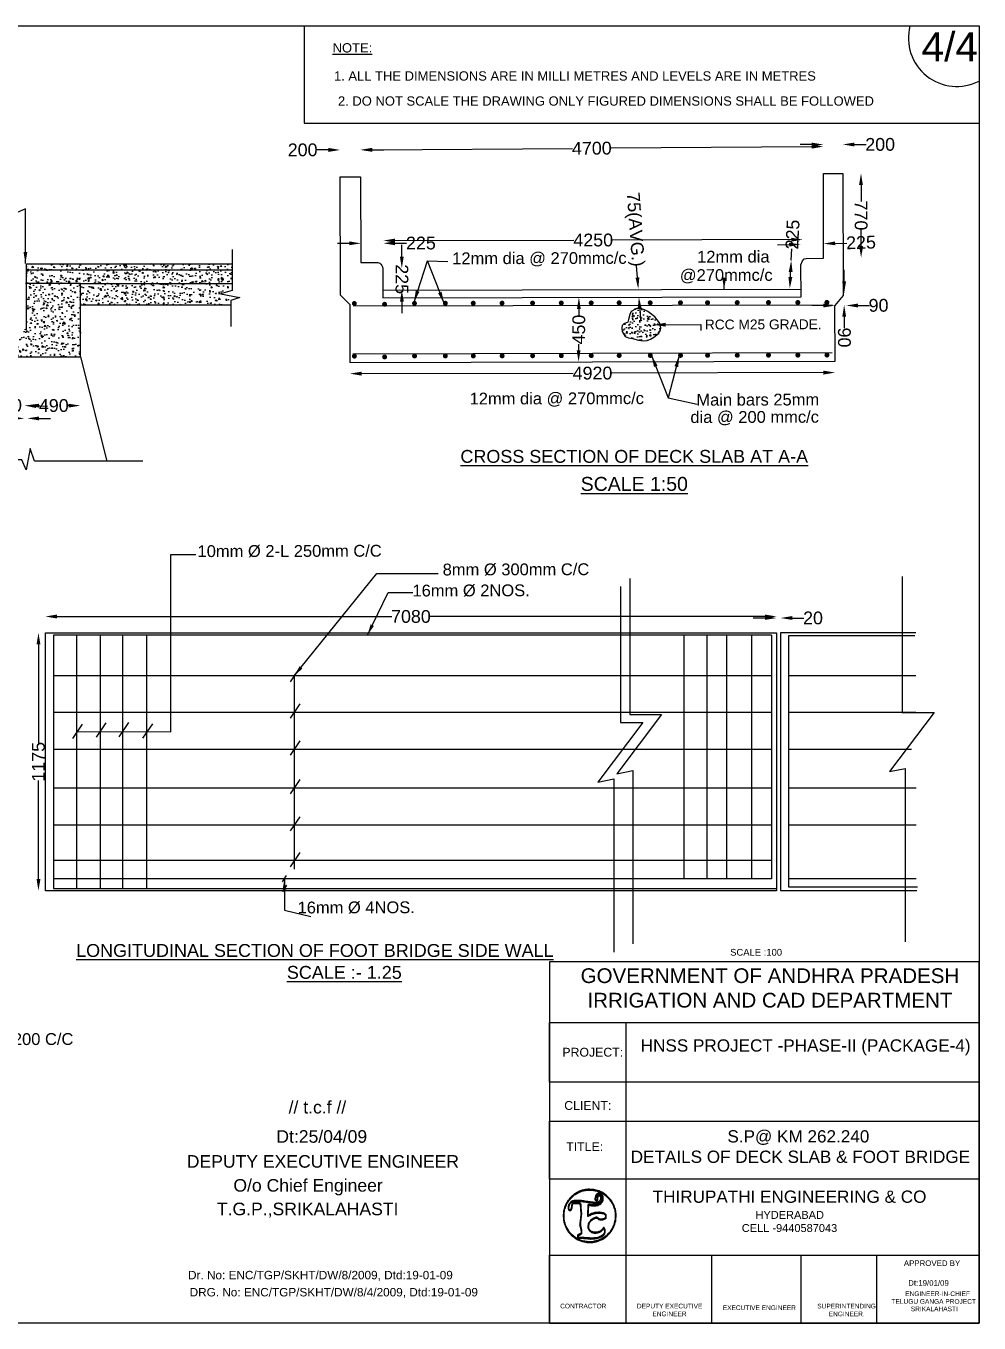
# Model space of a CAD drawing. Header units: millimetres. Extents: x 52616 to 69139, y 1944 to 13106.
# Drawn here: x 60935 to 69139, y 1944 to 13106 of the extents above; entities that cross this region are included whole.
import ezdxf

# ---------------------------------------------------------------- set-up
doc = ezdxf.new("R2010")
doc.units = ezdxf.units.MM
doc.header["$MEASUREMENT"] = 0
for name, color, linetype in [('DIMENSION', 7, 'Continuous'), ('DRAWING', 7, 'Continuous'), ('TEXT', 7, 'Continuous')]:
    doc.layers.add(name, color=color, linetype=linetype)
doc.styles.get("Standard").update_dxf_attribs({"font": 'arial.ttf'})
doc.dimstyles.get("Standard").update_dxf_attribs({"dimtxt": 110, "dimasz": 100, "dimexe": 0.18, "dimexo": 0.0625, "dimgap": 0.09, "dimtad": 0, "dimdec": 0, "dimzin": 0, "dimdsep": 46, "dimtxsty": 'Standard', "dimcen": 0.09, "dimse1": 1, "dimse2": 1, "dimadec": 0, "dimazin": 0, "dimtfac": 1, "dimtdec": 0, "dimtofl": 0, "dimtmove": 0, "dimatfit": 3, "dimfxl": 1, "dimtolj": 1, "dimtzin": 0, "dimarcsym": 0})

# ---------------------------------------------------------------- blocks, each defined once
blk = doc.blocks.new('*D2')
at = {"layer": 'Defpoints', "color": 0}
for p in [(60947, 9839), (60947, 9817), (61403, 9817)]:
    blk.add_point(p, dxfattribs=at)
at = {"layer": 'DIMENSION', "color": 0, "lineweight": -2}
for p, q in [((61047, 9839), (61052, 9839)), ((61303, 9839), (61299, 9839))]:
    blk.add_line(p, q, dxfattribs=at)
at = {"layer": 'DIMENSION', "color": 0}
for points in [[(61047, 9855), (61047, 9822), (60947, 9839)], [(61303, 9855), (61303, 9822), (61403, 9839)]]:
    blk.add_solid(points, dxfattribs=at)
at = {"layer": 'DIMENSION', "color": 0, "insert": (61175, 9839), "char_height": 110, "attachment_point": 5}
blk.add_mtext('\\A1;490', dxfattribs=at)
blk = doc.blocks.new('*D3')
at = {"layer": 'Defpoints', "color": 0}
for p in [(60922, 9839), (60947, 9839), (60922, 9729)]:
    blk.add_point(p, dxfattribs=at)
at = {"layer": 'DIMENSION', "color": 0, "lineweight": -2}
for p, q in [((60822, 9729), (60722, 9729)), ((61047, 9729), (61147, 9729))]:
    blk.add_line(p, q, dxfattribs=at)
at = {"layer": 'DIMENSION', "color": 0}
for points in [[(60822, 9745), (60822, 9712), (60922, 9729)], [(61047, 9745), (61047, 9712), (60947, 9729)]]:
    blk.add_solid(points, dxfattribs=at)
at = {"layer": 'DIMENSION', "color": 0, "insert": (60642, 9729), "char_height": 110, "attachment_point": 5}
blk.add_mtext('\\A1;20', dxfattribs=at)
blk = doc.blocks.new('*D4')
at = {"layer": 'Defpoints', "color": 0}
for p in [(60624, 9848), (60624, 9848), (60922, 9839)]:
    blk.add_point(p, dxfattribs=at)
at = {"layer": 'DIMENSION', "color": 0, "lineweight": -2}
for p, q in [((60524, 9851), (60424, 9854)), ((61022, 9836), (61122, 9833))]:
    blk.add_line(p, q, dxfattribs=at)
at = {"layer": 'DIMENSION', "color": 0}
for points in [[(60525, 9867), (60524, 9834), (60624, 9848)], [(61022, 9852), (61021, 9819), (60922, 9839)]]:
    blk.add_solid(points, dxfattribs=at)
at = {"layer": 'DIMENSION', "color": 0, "insert": (60773, 9843), "char_height": 110, "attachment_point": 5, "rotation": 358.2689}
blk.add_mtext('\\A1;490', dxfattribs=at)
blk = doc.blocks.new('*D13')
at = {"layer": 'Defpoints', "color": 0}
for p in [(63724, 10211), (67900, 10220), (67900, 10123)]:
    blk.add_point(p, dxfattribs=at)
at = {"layer": 'DIMENSION', "color": 0, "lineweight": -2}
for p, q in [((63824, 10114), (65646, 10118)), ((67800, 10123), (65978, 10119))]:
    blk.add_line(p, q, dxfattribs=at)
at = {"layer": 'DIMENSION', "color": 0}
for points in [[(63824, 10131), (63824, 10097), (63724, 10114)], [(67800, 10140), (67800, 10106), (67900, 10123)]]:
    blk.add_solid(points, dxfattribs=at)
at = {"layer": 'DIMENSION', "color": 0, "insert": (65812, 10118), "char_height": 110, "attachment_point": 5, "rotation": 0.1337}
blk.add_mtext('\\A1;4920', dxfattribs=at)
blk = doc.blocks.new('*D14')
at = {"layer": 'Defpoints', "color": 0}
for p in [(65695, 10771), (65717, 10770), (65714, 10215)]:
    blk.add_point(p, dxfattribs=at)
at = {"layer": 'DIMENSION', "color": 0, "lineweight": -2}
for p, q in [((65695, 10671), (65694, 10617)), ((65693, 10315), (65693, 10369))]:
    blk.add_line(p, q, dxfattribs=at)
at = {"layer": 'DIMENSION', "color": 0}
for points in [[(65678, 10671), (65711, 10670), (65695, 10771)], [(65676, 10315), (65709, 10315), (65692, 10215)]]:
    blk.add_solid(points, dxfattribs=at)
at = {"layer": 'DIMENSION', "color": 0, "insert": (65694, 10493), "char_height": 110, "attachment_point": 5, "rotation": 89.6666}
blk.add_mtext('\\A1;450', dxfattribs=at)
blk = doc.blocks.new('*D10')
at = {"layer": 'Defpoints', "color": 0}
for p in [(66161, 10838), (66206, 10841), (66166, 10771)]:
    blk.add_point(p, dxfattribs=at)
at = {"layer": 'DIMENSION', "color": 0, "lineweight": -2}
for p, q in [((66199, 10941), (66191, 11041)), ((66218, 10675), (66225, 10575))]:
    blk.add_line(p, q, dxfattribs=at)
at = {"layer": 'DIMENSION', "color": 0}
for points in [[(66215, 10942), (66182, 10940), (66206, 10841)], [(66235, 10676), (66201, 10674), (66211, 10774)]]:
    blk.add_solid(points, dxfattribs=at)
at = {"layer": 'DIMENSION', "color": 0, "insert": (66169, 11354), "char_height": 110, "attachment_point": 5, "rotation": 274.1572}
blk.add_mtext('\\A1;75(AVG.)', dxfattribs=at)
blk = doc.blocks.new('*D15')
at = {"layer": 'Defpoints', "color": 0}
for p in [(63818, 11164), (64012, 11236), (64013, 11164)]:
    blk.add_point(p, dxfattribs=at)
at = {"layer": 'DIMENSION', "color": 0, "lineweight": -2}
for p, q in [((63718, 11235), (63618, 11235)), ((64112, 11236), (64212, 11236))]:
    blk.add_line(p, q, dxfattribs=at)
at = {"layer": 'DIMENSION', "color": 0}
for points in [[(63718, 11252), (63718, 11219), (63818, 11235)], [(64112, 11253), (64112, 11219), (64012, 11236)]]:
    blk.add_solid(points, dxfattribs=at)
at = {"layer": 'DIMENSION', "color": 0, "insert": (64335, 11237), "char_height": 110, "attachment_point": 5, "rotation": 0.1337}
blk.add_mtext('\\A1;225', dxfattribs=at)
blk = doc.blocks.new('*D11')
at = {"layer": 'Defpoints', "color": 0}
for p in [(64133, 11020), (64171, 11021), (64133, 10833)]:
    blk.add_point(p, dxfattribs=at)
at = {"layer": 'DIMENSION', "color": 0, "lineweight": -2}
for p, q in [((64171, 11121), (64171, 11221)), ((64172, 10733), (64172, 10633))]:
    blk.add_line(p, q, dxfattribs=at)
at = {"layer": 'DIMENSION', "color": 0}
for points in [[(64187, 11121), (64154, 11120), (64171, 11021)], [(64188, 10733), (64155, 10733), (64171, 10833)]]:
    blk.add_solid(points, dxfattribs=at)
at = {"layer": 'DIMENSION', "color": 0, "insert": (64171, 10927), "char_height": 110, "attachment_point": 5, "rotation": 270.1337}
blk.add_mtext('\\A1;225', dxfattribs=at)
blk = doc.blocks.new('*D16')
at = {"layer": 'Defpoints', "color": 0}
for p in [(67899, 10701), (67996, 10701), (67996, 10700)]:
    blk.add_point(p, dxfattribs=at)
at = {"layer": 'DIMENSION', "color": 0, "lineweight": -2}
for p, q in [((67799, 10700), (67699, 10700)), ((68096, 10701), (68196, 10701))]:
    blk.add_line(p, q, dxfattribs=at)
at = {"layer": 'DIMENSION', "color": 0}
for points in [[(67798, 10717), (67799, 10683), (67899, 10700)], [(68096, 10717), (68096, 10684), (67996, 10700)]]:
    blk.add_solid(points, dxfattribs=at)
at = {"layer": 'DIMENSION', "color": 0, "insert": (68274, 10701), "char_height": 110, "attachment_point": 5, "rotation": 0.1337}
blk.add_mtext('\\A1;90', dxfattribs=at)
blk = doc.blocks.new('*D17')
at = {"layer": 'Defpoints', "color": 0}
for p in [(67968, 10808), (67969, 10704), (67978, 10704)]:
    blk.add_point(p, dxfattribs=at)
at = {"layer": 'DIMENSION', "color": 0, "lineweight": -2}
for p, q in [((67978, 10908), (67977, 11008)), ((67978, 10604), (67979, 10504))]:
    blk.add_line(p, q, dxfattribs=at)
at = {"layer": 'DIMENSION', "color": 0}
for points in [[(67994, 10908), (67961, 10908), (67978, 10808)], [(67995, 10604), (67962, 10604), (67978, 10704)]]:
    blk.add_solid(points, dxfattribs=at)
at = {"layer": 'DIMENSION', "color": 0, "insert": (67979, 10425), "char_height": 110, "attachment_point": 5, "rotation": 270.1337}
blk.add_mtext('\\A1;90', dxfattribs=at)
blk = doc.blocks.new('*D18')
at = {"layer": 'Defpoints', "color": 0}
for p in [(67522, 11089), (67619, 11084), (67606, 10841)]:
    blk.add_point(p, dxfattribs=at)
at = {"layer": 'DIMENSION', "color": 0, "lineweight": -2}
for p, q in [((67522, 11089), (67527, 11189)), ((67515, 10946), (67517, 10989))]:
    blk.add_line(p, q, dxfattribs=at)
at = {"layer": 'DIMENSION', "color": 0}
for points in [[(67501, 10990), (67534, 10988), (67522, 11089)], [(67498, 10947), (67532, 10945), (67510, 10846)]]:
    blk.add_solid(points, dxfattribs=at)
at = {"layer": 'DIMENSION', "color": 0, "insert": (67534, 11311), "char_height": 110, "attachment_point": 5, "rotation": 87.1089}
blk.add_mtext('\\A1;225', dxfattribs=at)
blk = doc.blocks.new('*D12')
at = {"layer": 'Defpoints', "color": 0}
for p in [(64013, 11164), (67623, 11267), (67623, 11172)]:
    blk.add_point(p, dxfattribs=at)
at = {"layer": 'DIMENSION', "color": 0, "lineweight": -2}
for p, q in [((64112, 11259), (65651, 11262)), ((67523, 11267), (65984, 11263))]:
    blk.add_line(p, q, dxfattribs=at)
at = {"layer": 'DIMENSION', "color": 0}
for points in [[(64112, 11276), (64112, 11242), (64012, 11259)], [(67523, 11283), (67523, 11250), (67623, 11267)]]:
    blk.add_solid(points, dxfattribs=at)
at = {"layer": 'DIMENSION', "color": 0, "insert": (65818, 11263), "char_height": 110, "attachment_point": 5, "rotation": 0.1337}
blk.add_mtext('\\A1;4250', dxfattribs=at)
blk = doc.blocks.new('*D19')
at = {"layer": 'Defpoints', "color": 0}
for p in [(67605, 11206), (67800, 11232), (67801, 11212)]:
    blk.add_point(p, dxfattribs=at)
at = {"layer": 'DIMENSION', "color": 0, "lineweight": -2}
for p, q in [((67504, 11223), (67405, 11220)), ((67900, 11235), (68000, 11238))]:
    blk.add_line(p, q, dxfattribs=at)
at = {"layer": 'DIMENSION', "color": 0}
for points in [[(67504, 11240), (67505, 11207), (67604, 11226)], [(67900, 11252), (67901, 11219), (67800, 11232)]]:
    blk.add_solid(points, dxfattribs=at)
at = {"layer": 'DIMENSION', "color": 0, "insert": (68123, 11242), "char_height": 110, "attachment_point": 5, "rotation": 1.7355}
blk.add_mtext('\\A1;225', dxfattribs=at)
blk = doc.blocks.new('*D20')
at = {"layer": 'Defpoints', "color": 0}
for p in [(67966, 11837), (67968, 11112), (68124, 11112)]:
    blk.add_point(p, dxfattribs=at)
at = {"layer": 'DIMENSION', "color": 0, "lineweight": -2}
for p, q in [((68123, 11737), (68123, 11596)), ((68124, 11212), (68124, 11354))]:
    blk.add_line(p, q, dxfattribs=at)
at = {"layer": 'DIMENSION', "color": 0}
for points in [[(68139, 11738), (68106, 11737), (68123, 11837)], [(68141, 11212), (68107, 11212), (68124, 11112)]]:
    blk.add_solid(points, dxfattribs=at)
at = {"layer": 'DIMENSION', "color": 0, "insert": (68123, 11475), "char_height": 110, "attachment_point": 5, "rotation": 270.1337}
blk.add_mtext('\\A1;770', dxfattribs=at)
blk = doc.blocks.new('*D21')
at = {"layer": 'Defpoints', "color": 0}
for p in [(63639, 12039), (63640, 11807), (63816, 11808)]:
    blk.add_point(p, dxfattribs=at)
at = {"layer": 'DIMENSION', "color": 0, "lineweight": -2}
for p, q in [((63539, 12039), (63439, 12039)), ((63916, 12040), (64016, 12040))]:
    blk.add_line(p, q, dxfattribs=at)
at = {"layer": 'DIMENSION', "color": 0}
for points in [[(63539, 12056), (63539, 12022), (63639, 12039)], [(63916, 12057), (63916, 12023), (63816, 12040)]]:
    blk.add_solid(points, dxfattribs=at)
at = {"layer": 'DIMENSION', "color": 0, "insert": (63317, 12039), "char_height": 110, "attachment_point": 5, "rotation": 0.1337}
blk.add_mtext('\\A1;200', dxfattribs=at)
blk = doc.blocks.new('*D22')
at = {"layer": 'Defpoints', "color": 0}
for p in [(67798, 12068), (67800, 11837), (63816, 11808)]:
    blk.add_point(p, dxfattribs=at)
at = {"layer": 'DIMENSION', "color": 0, "lineweight": -2}
for p, q in [((67698, 12067), (65973, 12054)), ((63915, 12039), (65640, 12052))]:
    blk.add_line(p, q, dxfattribs=at)
at = {"layer": 'DIMENSION', "color": 0}
for points in [[(63915, 12056), (63915, 12023), (63815, 12039)], [(67698, 12084), (67698, 12050), (67798, 12068)]]:
    blk.add_solid(points, dxfattribs=at)
at = {"layer": 'DIMENSION', "color": 0, "insert": (65806, 12053), "char_height": 110, "attachment_point": 5, "rotation": 0.4183}
blk.add_mtext('\\A1;4700', dxfattribs=at)
blk = doc.blocks.new('*D23')
at = {"layer": 'Defpoints', "color": 0}
for p in [(67966, 12086), (67800, 11837), (67966, 11837)]:
    blk.add_point(p, dxfattribs=at)
at = {"layer": 'DIMENSION', "color": 0, "lineweight": -2}
for p, q in [((67699, 12085), (67599, 12085)), ((68066, 12086), (68166, 12086))]:
    blk.add_line(p, q, dxfattribs=at)
at = {"layer": 'DIMENSION', "color": 0}
for points in [[(67699, 12102), (67699, 12068), (67799, 12085)], [(68065, 12102), (68066, 12069), (67966, 12086)]]:
    blk.add_solid(points, dxfattribs=at)
at = {"layer": 'DIMENSION', "color": 0, "insert": (68288, 12086), "char_height": 110, "attachment_point": 5, "rotation": 0.1337}
blk.add_mtext('\\A1;200', dxfattribs=at)
blk = doc.blocks.new('*D47')
at = {"layer": 'Defpoints', "color": 0}
for p in [(67396, 8024), (61103, 7884), (67396, 7884)]:
    blk.add_point(p, dxfattribs=at)
at = {"layer": 'DRAWING', "color": 0, "lineweight": -2}
for p, q in [((61203, 8024), (64086, 8024)), ((67296, 8024), (64413, 8024))]:
    blk.add_line(p, q, dxfattribs=at)
at = {"layer": 'DRAWING', "color": 0}
for points in [[(61203, 8041), (61203, 8007), (61103, 8024)], [(67296, 8041), (67296, 8007), (67396, 8024)]]:
    blk.add_solid(points, dxfattribs=at)
at = {"layer": 'DRAWING', "color": 0, "insert": (64249, 8024), "char_height": 110, "attachment_point": 5}
blk.add_mtext('\\A1;7080', dxfattribs=at)
blk = doc.blocks.new('*D48')
at = {"layer": 'Defpoints', "color": 0}
for p in [(67431, 8011), (67396, 7884), (67431, 7884)]:
    blk.add_point(p, dxfattribs=at)
at = {"layer": 'DRAWING', "color": 0, "lineweight": -2}
for p, q in [((67296, 8011), (67196, 8011)), ((67531, 8011), (67631, 8011))]:
    blk.add_line(p, q, dxfattribs=at)
at = {"layer": 'DRAWING', "color": 0}
for points in [[(67296, 8028), (67296, 7995), (67396, 8011)], [(67531, 8028), (67531, 7995), (67431, 8011)]]:
    blk.add_solid(points, dxfattribs=at)
at = {"layer": 'DRAWING', "color": 0, "insert": (67710, 8011), "char_height": 110, "attachment_point": 5}
blk.add_mtext('\\A1;20', dxfattribs=at)
blk = doc.blocks.new('*D49')
at = {"layer": 'Defpoints', "color": 0}
for p in [(61103, 7884), (61043, 5664), (61103, 5664)]:
    blk.add_point(p, dxfattribs=at)
at = {"layer": 'DRAWING', "color": 0, "lineweight": -2}
for p, q in [((61043, 7784), (61043, 6933)), ((61043, 5764), (61043, 6614))]:
    blk.add_line(p, q, dxfattribs=at)
at = {"layer": 'DRAWING', "color": 0}
for points in [[(61027, 7784), (61060, 7784), (61043, 7884)], [(61027, 5764), (61060, 5764), (61043, 5664)]]:
    blk.add_solid(points, dxfattribs=at)
at = {"layer": 'DRAWING', "color": 0, "insert": (61043, 6774), "char_height": 110, "attachment_point": 5, "rotation": 90}
blk.add_mtext('\\A1;1175', dxfattribs=at)

msp = doc.modelspace()

# ---------------------------------------------------------------- hatches: boundary and pattern name
at = {"layer": 'DRAWING'}
h = msp.add_hatch(dxfattribs=at)
h.set_pattern_fill('AR-CONC', color=256, scale=15.635814)
h.set_pattern_definition([(130, (64140.63, 1333.8), (-112.1495, -9.8118), [11.7269, -128.9955]), (185, (64140.63, 1333.8), (21.6949, 117.6114), [9.3815, -103.1964]), (79.5486, (64131.28, 1332.98), (-90.4546, 107.7996), [9.9663, -109.6293]), (133.8158, (64140.63, 1365.07), (-166.8719, -25.8803), [17.5903, -193.4932]), (83.3644, (64126.72, 1362.91), (-146.142, 152.3114), [14.9495, -164.444]), (188.8158, (64140.63, 1365.07), (-146.142, 152.3114), [14.0722, -154.7946]), (159, (64124.99, 1357.25), (-93.3313, -62.9527), [11.7269, -128.9955]), (214, (64124.99, 1357.25), (-38.0443, 113.3831), [9.3815, -103.1964]), (108.5486, (64117.21, 1352), (-131.3756, 50.4304), [9.9663, -109.6293]), (142.5, (64140.628, 1333.797), (-1.9013, 52.05066), [0, -101.9455, 0, -104.75995, 0, -103.58727]), (172.5, (64140.63, 1333.797), (-41.13306, 61.66948), [0, -59.7288, 0, -99.60014, 0, -39.48043]), (212.5, (64175.496, 1333.797), (-83.46748, -3.52664), [0, -39.08954, 0, -121.95935, 0, -161.83068]), (222.5, (64191.13, 1333.8), (-91.1859, 15.65223), [0, -50.8164, 0, -80.9935, 0, -114.92323])])
h.paths.add_polyline_path([(61404.3, 10889.7), (61404.3, 10706.9), (62700.4, 10706.9), (62700.4, 10742.4), (62776.3, 10770.1), (62609.8, 10801.5), (62709.7, 10829.3), (62709.7, 10889.7)])
h.paths.add_polyline_path([(62709.7, 10889.7), (62709.7, 11008.4), (60940.1, 11008.4), (60940.1, 10889.7), (61404.3, 10889.7)])
h.paths.add_polyline_path([(62709.7, 11008.4), (62709.7, 11058.1), (60940.1, 11058.1), (60940.1, 11008.4)])
h.paths.add_polyline_path([(61404.3, 10889.7), (60940.1, 10889.7), (60940.1, 10496.8), (60930.8, 10496.8), (60625.6, 10496.8), (60625.6, 10259.6), (61404.3, 10259.6)])
h = msp.add_hatch(dxfattribs=at)
h.set_pattern_fill('AR-CONC', color=256, scale=12.70064, angle=0.13367)
h.set_pattern_definition([(50.1337, (62566.474, 6013.15), (91.115, -7.7574), [9.5255, -104.7803]), (355.1337, (62566.47, 6013.15), (-17.8451, 95.4918), [7.6204, -83.8242]), (100.5851, (62574.07, 6012.5), (73.2698, 87.7345), [8.0954, -89.0495]), (46.3179, (62566.42, 6038.55), (135.5952, -20.7057), [14.2882, -157.1704]), (96.7693, (62577.71, 6036.83), (118.419, 123.996), [12.143, -133.5744]), (351.3178, (62566.42, 6038.55), (118.419, 123.996), [11.4306, -125.7363]), (21.1337, (62579.13, 6032.23), (75.9301, -50.9582), [9.5255, -104.7803]), (326.1337, (62579.13, 6032.23), (30.6877, 92.1705), [7.6204, -83.8242]), (71.5851, (62585.46, 6027.98), (106.6178, 41.2124), [8.0954, -89.0495]), (37.6337, (62566.474, 6013.15), (1.44574, 42.28314), [0, -82.80817, 0, -85.0943, 0, -84.14174]), (7.6337, (62566.474, 6013.15), (33.29456, 50.17062), [0, -48.51644, 0, -80.90307, 0, -32.0691]), (327.6337, (62538.152, 6013.084), (67.80536, -2.70643), [0, -31.7516, 0, -99.065, 0, -131.4516]), (317.6337, (62525.45, 6013.055), (74.0385, 12.88674), [0, -41.2771, 0, -65.7893, 0, -93.3497])])
h.paths.add_polyline_path([(66115.7, 10556.2), (66081, 10542.1), (66068, 10527.9), (66065.8, 10507.3), (66065.9, 10475.9), (66094.2, 10433.6), (66121.4, 10420.7), (66157.3, 10415.3), (66207.3, 10401.3), (66248.5, 10394.9), (66283.3, 10399.3), (66310.4, 10409.2), (66340.8, 10426.6), (66380.9, 10458.1), (66398.2, 10487.5), (66400.3, 10508.1), (66387.2, 10551.5), (66348, 10602.3), (66311, 10631.5), (66287, 10649.9), (66258.8, 10664), (66227.3, 10673.7), (66193.6, 10675.8), (66174.1, 10669.2), (66161.1, 10656.1), (66145.9, 10647.4), (66132.9, 10623.5), (66121, 10580.1)])

# ---------------------------------------------------------------- linework, layer by layer
at = {"color": 7}
for points in [[(65749.5, 3093, 0.011371), (65724.3, 3087, 0.02579), (65705.7, 3081, 0.027062), (65688.4, 3073.3, 0.013799), (65667.5, 3061.9, 0.049276), (65648.6, 3048.3, 0.020623), (65626, 3026.6, 0.020736), (65604.7, 3002.6, 0.039557), (65590.1, 2981.4, 0.070595), (65566.8, 2923.4, 0.067578), (65560, 2860.3, 0.067285), (65570.2, 2797.4, 0.06891), (65596.8, 2740.1, 0.057705), (65628.1, 2701.9, 0.054334), (65667.8, 2671.1, 0.05355), (65713.8, 2649.2, 0.052844), (65763.7, 2637.4, 0.040381), (65791.7, 2636.1, 0.03202), (65821.9, 2639.2, 0.031364), (65852.2, 2646.1, 0.03411), (65880.5, 2656.7, 0.075635), (65937.2, 2693.5, 0.073326), (65981.1, 2745.9, 0.073591), (66007.9, 2808.5, 0.077104), (66014.8, 2875.2, 0.004861), (66013.7, 2893.7, 0.019003), (66012.5, 2905.1, 0.02286), (66010.5, 2915.3, 0.009468), (66006.9, 2928.9, 0.065489), (65985, 2979.9, 0.057691), (65949.8, 3026, 0.058022), (65905.2, 3062.6, 0.068022), (65855.7, 3085.7, 0.035725), (65830.7, 3091.5, 0.021943), (65800.7, 3094.9, 0.021989), (65771.5, 3095.6, 0.048915)], [(65843.7, 3080.8, -0.010053), (65860.1, 3076.1, -0.02116), (65872.5, 3071.7, -0.022523), (65884.1, 3066.4, -0.013074), (65897.4, 3059.1, -0.040153), (65922.4, 3041.7, -0.032263), (65946.3, 3019.4, -0.031944), (65967.4, 2993.9, -0.036921), (65984, 2967.1, -0.012801), (65989.6, 2955.6, -0.018323), (65994, 2945.1, -0.011926), (65997, 2936.3, -0.421559), (65996.1, 2934.6, 0.438354), (65995.9, 2934.3, 0.035377), (65996.3, 2933.5, 0.030088), (65997, 2932.3, 0.016409), (65998, 2931, -0.136522), (66003, 2920, -0.015322), (66006.2, 2892.6, -0.019775), (66007.6, 2863.2, -0.035566), (66006.1, 2839.1, -0.046854), (65996, 2795.4, -0.049001), (65978.1, 2755.2, -0.049074), (65952.7, 2719.2, -0.047266), (65920.5, 2688.4, -0.036649), (65903.1, 2676.6, -0.020541), (65880.5, 2664.8, -0.020402), (65857.7, 2655.1, -0.050634), (65840.2, 2650.5, 0.011096), (65836.9, 2649.9, 0.006376), (65833, 2649.1, 0.006368), (65829.1, 2648.2, 0.010561), (65825.8, 2647.2, -0.075797), (65795.7, 2642.9, -0.036256), (65756.5, 2646.1, -0.035773), (65716.7, 2655.2, -0.053967), (65684, 2669.2, -0.043816), (65647, 2694.5, -0.050353), (65616.9, 2724.8, -0.04992), (65593.2, 2760.8, -0.041857), (65575.5, 2802.9, -0.041799), (65570.3, 2825, -0.022952), (65567.4, 2852.6, -0.022835), (65567.1, 2880.9, -0.036198), (65569.7, 2905, -0.027029), (65574.7, 2926, -0.021589), (65582.3, 2948, -0.021847), (65591.6, 2969, -0.030803), (65601.8, 2986.7, -0.030973), (65614.3, 3003.2, -0.014365), (65632.3, 3023.1, -0.013732), (65650.9, 3041.3, -0.048124), (65664.2, 3051.5, -0.015617), (65674.8, 3057.6, -0.006514), (65689.4, 3065.3, -0.006284), (65703.9, 3072.4, -0.02113), (65713.7, 3076.6, -0.047647), (65742.9, 3084.5, -0.034153), (65776.6, 3087.9, -0.033468), (65811.4, 3086.7, -0.039389)], [(65856.9, 3060.2, 0.079905), (65850.9, 3056.5, 0.042826), (65844.8, 3050.3, 0.042991), (65840, 3043.2, 0.097401), (65837.9, 3037.1, -0.017144), (65837.4, 3033.7, -0.007361), (65836.4, 3029.2, -0.007273), (65835.3, 3024.4, -0.009527), (65834, 3020, 0.057314), (65832.5, 3011.5, 0.105744), (65833.6, 3004.5, 0.129803), (65837.1, 2999.5, 0.112787), (65842.8, 2996.6, 0.089359), (65849.6, 2996.1, 0.205539), (65854, 2998.6, 0.119945), (65856.7, 3004.8, 0.023277), (65858.2, 3016.9, -0.017196), (65859.6, 3029.3, -0.101894), (65861.8, 3035.4, -0.209902), (65865.5, 3037.9, -0.109281), (65871.1, 3037.7, -0.199104), (65878.1, 3032.5, -0.104543), (65881.7, 3022, -0.087788), (65881, 3009.2, -0.092435), (65876, 2997.6, -0.140361), (65864.3, 2987.9, -0.085225), (65846.7, 2983.5, -0.045138), (65819, 2983.9, -0.010085), (65772.1, 2989.7, 0.001129), (65726.7, 2996.3, 0.010475), (65707, 2998.6, 0.019654), (65692, 2999.5, 0.009807), (65673.1, 2999.5, 0.021045), (65653.1, 2998.3, 0.064199), (65639.9, 2995.1, 0.07759), (65629.4, 2989.2, 0.04157), (65618.4, 2978.9, 0.033858), (65610.9, 2969.3, 0.055821), (65606.1, 2960.3, 0.056084), (65603.4, 2950.4, 0.03454), (65602.4, 2938.3, 0.036481), (65603.1, 2926.2, 0.103396), (65605.9, 2918.3, 0.148662), (65610.9, 2913.8, 0.109578), (65618.2, 2912.2, 0.120124), (65625.4, 2913.9, 0.145), (65630.4, 2918.7, 0.076305), (65634, 2928.1, 0.015923), (65637.2, 2945.6, -0.009484), (65638.6, 2954.2, -0.012925), (65640.3, 2961.9, -0.009784), (65642, 2968.2, -0.12767), (65643.2, 2970.3, -0.187867), (65647.9, 2972.4, -0.006627), (65668.2, 2973, -0.01166), (65687.9, 2972.9, -0.060862), (65698.6, 2971.2, -0.161099), (65703.1, 2968.2, -0.110854), (65705.6, 2962.7, -0.037878), (65707.2, 2951.8, -0.003666), (65708.7, 2925.3, 0.004284), (65709.3, 2915.6, 0.004704), (65710, 2906.2, 0.004401), (65710.8, 2898.2, 0.023561), (65711.5, 2893.9, -0.066487), (65712, 2886.2, -0.007257), (65710.5, 2868.5, -0.006419), (65707.7, 2842.8, -0.001903), (65702.8, 2803.6, 0.0101), (65701.5, 2792, 0.046767), (65701.5, 2785.2, 0.054451), (65702.8, 2779.1, 0.016832), (65706.1, 2770.2, -0.025497), (65708.6, 2762.9, -0.017703), (65710.7, 2754.5, -0.016989), (65712.3, 2745.5, -0.017395), (65713.2, 2736.6), (65714.7, 2717.2), (65705.5, 2712.1, -0.015536), (65701.7, 2710.1, -0.017122), (65697.9, 2708.5, -0.016739), (65694.6, 2707.3, -0.078777), (65692.6, 2706.9, 0.131176), (65687.8, 2705.7, 0.136592), (65684.4, 2702.2, 0.106124), (65682.7, 2696.6, 0.058162), (65683, 2689.5, 0.016688), (65683.7, 2685.5, 0.019181), (65684.7, 2681.7, 0.018627), (65685.7, 2678.6, 0.096084), (65686.7, 2677.1, 0.155202), (65688.4, 2676.2, 0.015688), (65692.9, 2675.4, 0.01847), (65698.6, 2674.8, 0.013691), (65704.9, 2674.5, -0.011921), (65726.2, 2673.7, -0.00413), (65756.8, 2671.6, -0.001098), (65789.3, 2669, -0.118504), (65793.5, 2667.6, 0.16291), (65798.2, 2666.5, 0.003581), (65822, 2668.9, 0.008625), (65844.8, 2671.7, 0.028406), (65859.7, 2674.7, 0.032579), (65873.7, 2679.4, 0.025466), (65888.3, 2686.2, 0.026004), (65901.1, 2693.9, 0.061344), (65909.5, 2701.1, 0.068447), (65917, 2712, 0.076262), (65920.8, 2724.1, 0.067476), (65921.1, 2737.9, 0.040065), (65917.9, 2754.2, 0.044341), (65915, 2762, 0.167899), (65911.4, 2765.6, 0.248042), (65907.3, 2765.5, 0.093969), (65902.8, 2761.6, -0.014529), (65888.4, 2744.9, -0.059632), (65878.3, 2736.1, -0.07471), (65867.7, 2731, -0.031322), (65852.1, 2727.3, -0.011719), (65842.2, 2725.8, -0.030157), (65834.9, 2725.3, -0.035481), (65828.4, 2725.8, -0.022756), (65820.9, 2727.2, -0.041651), (65809.3, 2730.9, -0.044873), (65798.9, 2736.4, -0.048687), (65790.4, 2743.1, -0.078972), (65784.9, 2750.5, -0.088886), (65781.5, 2761, -0.038681), (65780.7, 2775.8, -0.038538), (65782.2, 2790.9, -0.068656), (65786, 2802.7, -0.047822), (65793, 2814.2, -0.035478), (65802.7, 2825.4, -0.035754), (65813.8, 2835.1, -0.052131), (65824.9, 2841.7, -0.030465), (65836.6, 2846.3, -0.089851), (65845.2, 2847.5, -0.11423), (65852.5, 2845.5, -0.067663), (65859.7, 2840.1, 0.096235), (65868.9, 2834.1, 0.073317), (65880.6, 2831.3, 0.064558), (65894, 2831.8, 0.048869), (65908.3, 2835.6, 0.015923), (65921.5, 2841, 0.109612), (65927.1, 2845.2, 0.141247), (65929.7, 2850.9, 0.03256), (65930.6, 2861.5, 0.013265), (65930.5, 2869.7, 0.061516), (65929.8, 2874.4, 0.091027), (65928.1, 2877.8, 0.050414), (65924.9, 2881.3, 0.128873), (65899.7, 2894, 0.05989), (65863, 2897.5, 0.055893), (65823, 2892, 0.065288), (65787.3, 2877.7, -0.008116), (65783, 2875.4, -0.012981), (65779.2, 2873.6, -0.006773), (65776, 2872.2, -0.304845), (65775.4, 2872.3, -0.211798), (65775.1, 2873.1, -0.000838), (65775.6, 2882.6, -0.003985), (65776.2, 2893.4, -0.002472), (65777.2, 2906.1, 0.004385), (65778.1, 2919.3, 0.005065), (65778.7, 2932, 0.004554), (65779.1, 2942.7, 0.029433), (65778.9, 2948.1), (65778, 2957.3), (65788.8, 2955.6, 0.022308), (65794.7, 2955, 0.005402), (65804.5, 2954.4, 0.005531), (65815.7, 2954.1, 0.005473), (65827, 2954, 0.006594), (65843, 2954.2, 0.031106), (65852.1, 2955, 0.045299), (65859.4, 2956.8, 0.025886), (65867.8, 2960.2, 0.074598), (65883.4, 2970.6, 0.070434), (65895.6, 2985.3, 0.07263), (65903.1, 3002.3, 0.089071), (65904.6, 3019.6, 0.01957), (65902.9, 3032, 0.056074), (65900.5, 3040.4, 0.065261), (65896.5, 3047.3, 0.034277), (65890, 3054.8, 0.027009), (65885.5, 3058.8, 0.068734), (65881.7, 3061, 0.07176), (65877.6, 3062.1, 0.031521), (65871.9, 3062.4, 0.016443), (65867.6, 3062.2, 0.015199), (65863.2, 3061.7, 0.015395), (65859.4, 3061, 0.04795)], [(65882.3, 3052.4, -0.056619), (65889, 3045.5, -0.070112), (65893.4, 3037.8, -0.063176), (65895.8, 3028.5, -0.036102), (65896.5, 3016.9, -0.026103), (65895.7, 3005.1, -0.05922), (65893.6, 2996.4, -0.061276), (65889.5, 2988.6, -0.029698), (65882.6, 2979.7, -0.094532), (65869.2, 2969.2, -0.069609), (65851.3, 2963, -0.05177), (65827.5, 2960.8, -0.023109), (65796.2, 2962.5, 0.014899), (65780.6, 2963.7, 0.124815), (65773.7, 2962.3, 0.252886), (65770.8, 2958.2, 0.073732), (65771, 2950.2, -0.042717), (65771.4, 2944.8, -0.005288), (65771.2, 2932.9, -0.006212), (65770.7, 2918.8, -0.005103), (65769.8, 2903.7, 0.004606), (65768.8, 2887.5, 0.010714), (65768.5, 2875.3, 0.007341), (65768.5, 2866, 0.193504), (65769.5, 2863.8, 0.272952), (65771.5, 2863.2, 0.017404), (65777.6, 2865.2, 0.018882), (65785.7, 2868.5, 0.007944), (65796.4, 2873.6, -0.00991), (65810.9, 2880.4, -0.029968), (65821, 2884.2, -0.03192), (65831.2, 2886.6, -0.012489), (65845.6, 2888.7, -0.031624), (65869.9, 2890.1, -0.042774), (65891.8, 2888.1, -0.049658), (65909.7, 2883, -0.102801), (65921.8, 2875, -0.146745), (65924.1, 2870.7, -0.055372), (65924.8, 2863.7, -0.054274), (65923.8, 2856.4, -0.094139), (65921.3, 2850.9, -0.119575), (65916, 2846.2, -0.039208), (65906.4, 2842.1, -0.03788), (65895, 2839.2, -0.043914), (65883.9, 2838.2, -0.027336), (65877.4, 2838.5, -0.068469), (65872.8, 2839.7, -0.065144), (65868.5, 2842.1, -0.022939), (65863.1, 2846.5, 0.07041), (65854, 2852.7, 0.111511), (65844.8, 2854.9, 0.08847), (65834.1, 2853.1, 0.032101), (65819.9, 2846.9, 0.049567), (65807.8, 2839.2, 0.035227), (65795.9, 2828.3, 0.034846), (65785.5, 2815.7, 0.044392), (65777.9, 2802.7, 0.072348), (65774.9, 2793.2, 0.020236), (65773.2, 2777.8, 0.012952), (65772.4, 2762.2, 0.265664), (65774.6, 2758.2, -0.115377), (65775.5, 2757.3, -0.049412), (65776.2, 2755.8, -0.04534), (65776.7, 2754, -0.044785), (65776.9, 2752.1, 0.179828), (65779.3, 2745.6, 0.032309), (65788.5, 2736.2, 0.035345), (65799.6, 2727.6, 0.067561), (65809.8, 2722.7, 0.028537), (65821.5, 2719.5, 0.039847), (65832.3, 2718.2, 0.038236), (65843.5, 2718.5, 0.023572), (65856.5, 2720.5, 0.033201), (65869.9, 2724.2, 0.052304), (65880.7, 2729.3, 0.054197), (65889.9, 2736.3, 0.038969), (65898.6, 2746, -0.007998), (65901.9, 2750.2, -0.011914), (65905, 2753.7, -0.007046), (65907.6, 2756.5, -0.189724), (65908.5, 2757, -0.31512), (65909.3, 2756.5, -0.012989), (65910.5, 2753.5, -0.018519), (65911.7, 2749.6, -0.0116), (65913, 2745, -0.076654), (65914.4, 2727.7, -0.116551), (65909.9, 2713.4, -0.101292), (65898.9, 2701.2, -0.047771), (65880.6, 2690.3, -0.047916), (65856.9, 2681.8, -0.038807), (65830.2, 2677.2, -0.030246), (65797.4, 2676, -0.013533), (65754.2, 2678.3, 0.003397), (65740.4, 2679.4, 0.003258), (65726.3, 2680.2, 0.003226), (65713.8, 2680.8, 0.011736), (65705.9, 2680.9), (65691, 2680.8), (65691, 2687.9), (65691, 2693.5), (65691, 2696.8, -0.255878), (65691.5, 2697.7, -0.021331), (65693.7, 2699, -0.024284), (65696.8, 2700.4, -0.016153), (65700.3, 2701.7, 0.029102), (65704.4, 2703.3, 0.019825), (65708.7, 2705.6, 0.020023), (65712.8, 2708.1, 0.037497), (65715.8, 2710.5, 0.047773), (65719.3, 2714.4, 0.109676), (65720.9, 2718.1, 0.059805), (65721.3, 2723.3, 0.007063), (65720.6, 2734.8, 0.017193), (65719.8, 2743, 0.01193), (65718.3, 2752.2, 0.012048), (65716.4, 2760.9, 0.024163), (65714.4, 2767.7, -0.021994), (65711.9, 2776.2, -0.038871), (65710.6, 2783.4, -0.030789), (65710.4, 2791.8, -0.009072), (65711.1, 2804.7, -0.001709), (65711.7, 2813.9, -0.001884), (65712.5, 2822.9, -0.001751), (65713.1, 2830.5, -0.009616), (65713.6, 2834.6, 0.002783), (65717.3, 2864.6, 0.015642), (65718.7, 2880.7, 0.027419), (65718.8, 2892.4, 0.025052), (65717.5, 2904.4, -0.013359), (65716.5, 2912.4, -0.007032), (65715.6, 2922.3, -0.006991), (65715, 2932.4, -0.010691), (65714.8, 2941.3, 0.009817), (65714.5, 2957.3, 0.054013), (65713.2, 2965.8, 0.099692), (65710.5, 2971.3, 0.084336), (65705.8, 2975.7, 0.111049), (65697.3, 2978.8, 0.01671), (65679.1, 2980.8, 0.019303), (65660.4, 2981.4, 0.061247), (65648, 2979.8, 0.116126), (65640.9, 2976, 0.097571), (65635.7, 2969.3, 0.067516), (65632.1, 2958.9, 0.026486), (65629.9, 2943.8, -0.029178), (65627.9, 2930.7, -0.08956), (65624.5, 2922.4, -0.186289), (65620, 2919.1, -0.209405), (65614.6, 2919.9, -0.132851), (65610.6, 2924.2, -0.091992), (65608.6, 2930.6, -0.064225), (65608.7, 2939.4, -0.027894), (65611, 2950.8, -0.043994), (65614.9, 2961.9, -0.055217), (65620.4, 2971.2, -0.053692), (65628, 2979.2, -0.038475), (65638, 2986.6, -0.115688), (65653.7, 2991.9, -0.031518), (65680.1, 2992.7, -0.022483), (65717.8, 2989.8, -0.007666), (65772.1, 2982.3, 0.006179), (65788.8, 2980, 0.0054), (65806.3, 2977.9, 0.005436), (65822.1, 2976.4, 0.016056), (65833, 2975.9, 0.009603), (65845.2, 2975.8, 0.036421), (65852.8, 2976.5, 0.048057), (65859.1, 2978.2, 0.026799), (65866.4, 2981.4, 0.051449), (65876.6, 2987.9, 0.079901), (65883.6, 2995.5, 0.083725), (65887.7, 3004.7, 0.062275), (65889.1, 3015.8, 0.027547), (65888.8, 3021.3, 0.025908), (65887.9, 3026.9, 0.027051), (65886.4, 3032.1, 0.042534), (65884.6, 3036.3, 0.029286), (65881.7, 3041, 0.113768), (65879.2, 3043.3, 0.10469), (65875.8, 3044.3, 0.022841), (65869.7, 3044.6, 0.022154), (65863.5, 3044.3, 0.107946), (65860.2, 3043.3, 0.118554), (65857.8, 3041, 0.029201), (65855.1, 3036.3, 0.04357), (65853.4, 3032.1, 0.022936), (65852.1, 3026.7, 0.022268), (65851.2, 3020.9, 0.027017), (65850.9, 3015.4, -0.013965), (65850.7, 3009.5, -0.050225), (65850.1, 3005.7, -0.097184), (65849.1, 3003.6, -0.23583), (65847.6, 3002.9, -0.162421), (65843.4, 3004.2, -0.180712), (65841.2, 3007.8, -0.084641), (65840.9, 3014.4, -0.019045), (65842.7, 3025.6, -0.042593), (65846.7, 3039, -0.090406), (65852.4, 3048.2, -0.113659), (65859.9, 3053.5, -0.096515), (65869.6, 3055.4, -0.029399), (65873.3, 3055.1, -0.028215), (65877, 3054.5, -0.029397), (65880.3, 3053.5, -0.08398)]]:
    msp.add_lwpolyline(points, format="xyb", close=True, dxfattribs=at)
at = {"layer": 'DRAWING'}
for points in [[(52746.3, 13105.9), (69139.1, 13105.9), (69139.1, 1944.3), (52746.3, 1944.3)], [(66145.9, 10647.4), (66132.9, 10623.5), (66121, 10580.1), (66115.7, 10556.2), (66081, 10542.1), (66068, 10527.9), (66065.8, 10507.3), (66065.9, 10475.9), (66094.2, 10433.6), (66121.4, 10420.7), (66157.3, 10415.3), (66207.3, 10401.3), (66248.5, 10394.9), (66283.3, 10399.3), (66310.4, 10409.2), (66340.8, 10426.6), (66380.9, 10458.1), (66398.2, 10487.5), (66400.3, 10508.1), (66387.2, 10551.5), (66348, 10602.3), (66311, 10631.5), (66287, 10649.9), (66258.8, 10664), (66227.3, 10673.7), (66193.6, 10675.8), (66174.1, 10669.2), (66161.1, 10656.1)]]:
    msp.add_lwpolyline(points, close=True, dxfattribs=at)
for points in [[(63329.5, 13105.9), (63329.5, 12270.3), (69139.1, 12270.3)], [(63722.6, 10709.3), (63641.9, 10790), (63639.5, 11807.2), (63816.4, 11807.6), (63818.1, 11070.7), (63963.4, 11071.1), (63980.2, 11064.5), (63991.2, 11056.2), (63999.5, 11045.7), (64005.3, 11032), (64007.9, 11018), (64007.7, 10997.4), (64008.3, 10766.4), (67606.6, 10774.8), (67605.9, 11051.2), (67618.6, 11083.8), (67634.9, 11101.3), (67652.3, 11106), (67801.3, 11106.3), (67799.6, 11836.7), (67966.1, 11837.1), (67968.5, 10807.8), (67968.6, 10785.7), (67898.5, 10700.6)], [(62709.7, 11182.1), (62709.7, 10829.3), (62609.8, 10801.5), (62776.3, 10770.1), (62700.4, 10742.4), (62700.4, 10518.9)], [(60930.8, 10496.8), (60940.1, 10496.8), (60940.1, 11058.1), (62709.7, 11058.1)], [(60940.1, 11008.4), (62709.7, 11008.4)], [(60625.6, 10496.8), (60625.6, 10259.6), (61404.3, 10259.6), (61404.3, 10889.7), (60930.8, 10889.7)], [(61404.3, 10889.7), (62709.7, 10889.7)], [(64008.1, 10833.1), (67606.4, 10841.4)], [(61404.3, 10706.9), (62700.4, 10706.9)], [(63722.6, 10709.3), (63723.8, 10210.6), (67899.6, 10220.3), (67898.5, 10700.6)], [(63755.6, 10696.3), (67874.9, 10705.9)], [(63748.9, 10285.4), (67875, 10295)], [(61404.3, 10259.6), (61632.2, 9361.6)], [(61942.3, 9361.6), (61009, 9361.6), (60971, 9468.9), (60937.4, 9285.6), (60899.4, 9372.7), (60140.7, 9372.7)], [(61379, 7035), (62182, 7032.7), (62182, 8557.9), (62398, 8557.9)], [(66053.5, 8281.1), (66053.5, 7111), (66246.3, 7111)], [(66132.5, 8350.8), (66132.5, 7180.7), (66406.3, 7180.7)], [(68478.2, 8369.3), (68478.2, 7199.2), (68752, 7199.2)], [(67395.8, 5664), (61103.1, 5664), (61103.1, 7883.5), (67395.8, 7883.5)], [(67353.4, 7864.2), (61173.8, 7864.2), (61173.8, 7844.4)], [(61173.8, 7844.4), (61173.8, 5692.7), (61173.8, 5683.3), (67395.8, 5683.3)], [(61370.8, 7864.2), (61370.8, 5683.3)], [(61574, 7864.2), (61574, 5683.3)], [(61767.7, 7864.2), (61767.7, 5683.3)], [(61973.4, 7864.2), (61973.4, 5683.3)], [(66598.5, 7864.2), (66598.5, 5767.4)], [(66623, 7883.5), (67395.8, 7883.5), (67395.8, 5664), (66623, 5664)], [(66795.3, 7864.2), (66795.3, 5767.4)], [(66966.2, 7864.2), (66966.2, 5767.4)], [(67179.8, 7864.2), (67179.8, 5767.4)], [(67353.4, 7864.2), (67353.4, 5767.4)], [(68594.5, 7883.5), (67430.8, 7883.5), (67430.8, 5666.2), (68602.9, 5666.2)], [(68586.1, 7857.9), (67499.6, 7857.9), (67499.6, 5699.4), (68607.9, 5699.4)], [(67353.4, 7512.5), (61173.8, 7512.5)], [(63293.8, 7586), (63210.2, 7463.1)], [(63243.8, 7512.5), (63243.8, 5850)], [(68594.1, 7512.5), (67499.6, 7512.5)], [(63293.8, 7272.7), (63210.2, 7149.8)], [(67353.4, 7199.2), (61173.8, 7199.2)], [(66406.3, 7180.7), (66022.7, 6670.7), (66158.3, 6698.4), (66158.3, 5206.7)], [(68594.1, 7199.2), (67499.6, 7199.2)], [(68752, 7199.2), (68368.4, 6689.2), (68504, 6716.9), (68504, 5225.2)], [(61420.8, 7096.4), (61337.2, 6973.5)], [(61624, 7109.4), (61540.3, 6986.5)], [(61817.7, 7112.6), (61734.1, 6989.7)], [(62023.4, 7099.6), (61939.7, 6976.7)], [(66246.3, 7111), (65859, 6599.7), (65994.6, 6627.4), (65994.6, 5135.7)], [(63293.8, 6953.7), (63210.2, 6830.8)], [(67353.4, 6880.2), (61173.8, 6880.2)], [(68557.4, 6880.2), (67499.6, 6880.2)], [(63293.8, 6621.1), (63210.2, 6498.1)], [(67353.4, 6547.6), (61173.8, 6547.6)], [(68598.4, 6547.6), (67499.6, 6547.6)], [(63293.8, 6301.7), (63210.2, 6178.8)], [(67353.4, 6228.2), (61173.8, 6228.2)], [(68598.4, 6228.2), (67499.6, 6228.2)], [(67353.4, 5924.5), (61173.8, 5924.5)], [(63293.8, 5993), (63210.2, 5870.1)], [(67353.4, 5767.4), (61173.8, 5767.4)], [(63176.2, 5796.3), (63142.2, 5740)], [(63177.6, 5712.1), (63143.6, 5655.9)], [(68598.4, 5767.4), (67499.6, 5767.4)]]:
    msp.add_lwpolyline(points, dxfattribs=at)
at = {"layer": 'DRAWING', "const_width": 21.2}
for points in [[(63751.4, 10717.7, 1), (63772.6, 10717.7, 1)], [(64011.6, 10710.9, 1), (64032.8, 10711, 1)], [(64269.3, 10718.9, 1), (64290.5, 10719, 1)], [(64534.4, 10719.5, 1), (64555.6, 10719.6, 1)], [(64775, 10720.1, 1), (64796.1, 10720.1, 1)], [(65022.9, 10720.7, 1), (65044, 10720.7, 1)], [(65285.5, 10721.3, 1), (65306.7, 10721.3, 1)], [(65532.5, 10721.8, 1), (65553.6, 10721.9, 1)], [(65790.2, 10722.4, 1), (65811.4, 10722.5, 1)], [(66030.7, 10723, 1), (66051.9, 10723.1, 1)], [(66298.3, 10723.6, 1), (66319.4, 10723.7, 1)], [(66558.4, 10724.2, 1), (66579.6, 10724.3, 1)], [(66791.6, 10724.8, 1), (66812.8, 10724.8, 1)], [(67046.9, 10725.4, 1), (67068, 10725.4, 1)], [(67315.7, 10726, 1), (67336.9, 10726.1, 1)], [(67568.5, 10726.6, 1), (67589.7, 10726.6, 1)], [(67818.9, 10727.2, 1), (67840, 10727.2, 1)], [(63751.9, 10264.2, 1), (63773, 10264.3, 1)], [(64012.1, 10257.5, 1), (64033.2, 10257.5, 1)], [(64269.8, 10265.4, 1), (64290.9, 10265.5, 1)], [(64534.8, 10266, 1), (64556, 10266.1, 1)], [(64775.4, 10266.6, 1), (64796.6, 10266.6, 1)], [(65023.3, 10267.2, 1), (65044.5, 10267.2, 1)], [(65285.9, 10267.8, 1), (65307.1, 10267.8, 1)], [(65532.9, 10268.4, 1), (65554.1, 10268.4, 1)], [(65790.6, 10269, 1), (65811.8, 10269, 1)], [(66031.2, 10269.5, 1), (66052.3, 10269.6, 1)], [(66298.7, 10270.1, 1), (66319.9, 10270.2, 1)], [(66558.9, 10270.7, 1), (66580, 10270.8, 1)], [(66792, 10271.3, 1), (66813.2, 10271.3, 1)], [(67047.3, 10271.9, 1), (67068.5, 10271.9, 1)], [(67316.1, 10272.5, 1), (67337.3, 10272.6, 1)], [(67569, 10273.1, 1), (67590.1, 10273.2, 1)], [(67819.3, 10273.7, 1), (67840.5, 10273.7, 1)]]:
    msp.add_lwpolyline(points, format="xyb", close=True, dxfattribs=at)
at = {"layer": 'DRAWING'}
msp.add_arc((68947.5, 13001.6), 416.4, 165.49652, 297.40257, dxfattribs=at)
at = {"layer": 'TEXT', "color": 7}
for points in [[(69139.1, 5053.7), (65442.2, 5053.7), (65442.2, 1944.3), (69139.1, 1944.3)], [(65442.2, 4529.9), (69139.1, 4529.9), (69139.1, 4017.3), (65442.2, 4017.3)], [(65442.2, 3682.6), (69139.1, 3682.6), (69139.1, 3182.4), (65442.2, 3182.4)], [(65442.2, 2527.7), (69139.1, 2527.7), (69139.1, 1944.3), (65442.2, 1944.3)]]:
    msp.add_lwpolyline(points, close=True, dxfattribs=at)
for points in [[(66098.7, 4529.9), (66098.7, 1944.3)], [(66837.4, 2527.7), (66837.4, 1944.3)], [(67604.4, 2527.7), (67604.4, 1944.3)], [(68255.7, 2527.7), (68255.7, 1944.3)]]:
    msp.add_lwpolyline(points, dxfattribs=at)

# ---------------------------------------------------------------- texts
at = {"layer": 'TEXT'}
for s, height, p in [('4/4', 250, (68644.2, 12801.9)), ('%%UNOTE:', 80, (63575.2, 12877.6)), ('1. ALL THE DIMENSIONS ARE IN MILLI METRES AND LEVELS ARE IN METRES', 80, (63586.4, 12635.6)), ('2. DO NOT SCALE THE DRAWING ONLY FIGURED DIMENSIONS SHALL BE FOLLOWED', 80, (63621, 12419.9)), ('%%UCROSS SECTION OF DECK SLAB AT A-A', 110.787, (64675, 9346.6)), ('%%USCALE 1:50', 120, (65710.4, 9105.2)), ('%%ULONGITUDINAL SECTION OF FOOT BRIDGE SIDE WALL', 110.787, (61367.3, 5095)), ('%%USCALE :- 1.25', 110.787, (63181.1, 4906.5)), ('Dr. No: ENC/TGP/SKHT/DW/8/2009, Dtd:19-01-09', 72.486, (62330.7, 2320.8)), ('DRG. No: ENC/TGP/SKHT/DW/8/4/2009, Dtd:19-01-09', 72.486, (62344.5, 2173.6))]:
    msp.add_text(s, height=height, dxfattribs=at).set_placement(p)
for s, height, p in [('12mm dia @ 270mmc/c', 101.605, (64604.6, 11055.3)), ('12mm dia', 101.61, (66712.8, 11069)), ('@270mmc/c', 101.61, (66563.8, 10910.7)), ('RCC M25 GRADE.', 84.671, (66778.9, 10494.2)), ('12mm dia @ 270mmc/c', 101.605, (64754.3, 9848.5)), ('Main bars 25mm', 101.605, (66706.1, 9838.4)), ('dia @ 200 mmc/c', 101.605, (66654.7, 9689.4)), ('10mm Ø 2-L 250mm C/C', 101.605, (62412.7, 8535.5)), ('8mm Ø 300mm C/C', 101.605, (64522.4, 8377.4)), ('16mm Ø 2NOS.', 101.605, (64262.5, 8196.4)), ('16mm Ø 4NOS.', 101.605, (63273.6, 5469.1)), ('8dia 2LEGGED STIRRUPS @ 200 C/C', 101.605, (58865.1, 4331.9))]:
    msp.add_text(s, height=height, rotation=0.13367, dxfattribs=at).set_placement(p)
at = {"layer": 'TEXT', "color": 7}
for s, height, p in [('SCALE :100', 58.1, (66996.9, 5105.8)), ('// t.c.f // ', 108.22, (63196.6, 3747.7)), ('Dt:25/04/09', 108.22, (63090.7, 3495.8)), ('O/o Chief Engineer', 108.22, (62721.1, 3075.1)), ('T.G.P.,SRIKALAHASTI', 108.22, (62579.2, 2872)), ('APPROVED BY', 48.417, (68492.1, 2435.1)), ('Dt:19/01/09', 48.417, (68529.3, 2265.1)), ('TELUGU GANGA PROJECT', 40.347, (68385.5, 2110.1)), ('CONTRACTOR', 40.35, (65533.5, 2070.5)), ('SRIKALAHASTI', 40.347, (68551.9, 2045.8))]:
    msp.add_text(s, height=height, dxfattribs=at).set_placement(p)
for s, insert, char_height, width, attachment_point in [('GOVERNMENT OF ANDHRA PRADESH\\PIRRIGATION AND CAD DEPARTMENT', (67339.2, 4827.2), 126.496, 3607.509, 5), ('HNSS PROJECT -PHASE-II (PACKAGE-4)', (67646.6, 4317.1), 105.413, 3607.509, 5), ('PROJECT:', (65552.6, 4312.8), 75.73, 706.611, 1), ('CLIENT:', (65568.6, 3854.5), 75.73, 706.611, 1), ('\\pi1032;S.P@ KM 262.240\\P\\pi159.01; DETAILS OF DECK SLAB & FOOT BRIDGE', (65941, 3603.7), 105.413, 3272.32, 1), ('TITLE:', (65586, 3499.6), 75.73, 410.668, 1), ('DEPUTY EXECUTIVE ENGINEER  ', (62319.8, 3389.4), 108.22, 3039.412, 1), ('\\pi462.99;THIRUPATHI ENGINEERING & CO\\P\\pi1347.8;{\\H0.64302x;HYDERABAD\\P\\pi1230;CELL -9440587043}', (65867, 3084.5), 105.413, 3272.32, 1), ('ENGINEER-IN-CHIEF  ', (68503.7, 2217.2), 40.347, 939.822, 1), ('\\pi191.72;DEPUTY EXECUTIVE \\P\\pi325.3;ENGINEER  ', (66002.2, 2110.8), 40.347, 939.822, 1), ('  EXECUTIVE ENGINEER  ', (66902, 2096.3), 40.347, 939.822, 1), ('\\pi45.647;SUPERINTENDING \\P\\pi144.37;ENGINEER.', (67700.8, 2110.4), 40.347, 589.441, 1)]:
    msp.add_mtext(s, dxfattribs=dict(at, insert=insert, char_height=char_height, width=width, attachment_point=attachment_point))

# ---------------------------------------------------------------- dimensions: what is measured, and where the dimension line sits
at = {"layer": 'DIMENSION'}
for p1, p2, distance, text, picture, middle in [((63816.4, 11807.6), (63639.5, 11807.2), -232.2, '200', '*D21', (63316.6, 12038.6)), ((63816.4, 11807.6), (67799.6, 11836.7), 231.1, '4700', '*D22', (65806.3, 12053.3)), ((67799.6, 11836.7), (67966.1, 11837.1), 248.5, '200', '*D23', (68287.9, 12086.3)), ((67966.1, 11837.1), (67967.8, 11112.1), 156.5, '770', '*D20', (68123.4, 11475)), ((67606.4, 10841.4), (67618.6, 11083.8), 96.5, '225', '*D18', (67533.5, 11311.3)), ((63817.9, 11163.5), (64012.6, 11164), 71.9, '225', '*D15', (64335.4, 11236.6)), ((64012.6, 11164), (67623.2, 11172.4), 94.6, '4250', '*D12', (65817.7, 11262.8)), ((67605.1, 11205.8), (67801.1, 11211.8), 20.7, '225', '*D19', (68123.3, 11242.2)), ((67968.5, 10807.8), (67968.7, 10703.8), 9.4, '90', '*D17', (67978.8, 10425.1)), ((65714.2, 10215.2), (65717.4, 10770.4), 22.1, '450', '*D14', (65693.7, 10492.9)), ((67898.5, 10700.6), (67995.6, 10700.8), -0.5, '90', '*D16', (68274.3, 10701)), ((63723.8, 10210.6), (67899.6, 10220.3), -97, '4920', '*D13', (65811.9, 10118.5)), ((60921.8, 9838.7), (60624.3, 9847.7), 0, '490', '*D4', (60773.1, 9843.2)), ((60947, 9838.7), (60921.8, 9838.7), 110, '20', '*D3', (60642.2, 9728.7)), ((61403.3, 9817.3), (60947, 9817.3), -21.4, '490', '*D2', (61175.2, 9838.7))]:
    dim = msp.add_aligned_dim(p1=p1, p2=p2, distance=distance, text=text, dimstyle='Standard', dxfattribs=at)
    dim.commit()
    dim.dimension.update_dxf_attribs({"geometry": picture, "text_midpoint": middle})
for base, p1, p2, angle, text, picture, middle in [((66205.9, 10841.3), (66166, 10771.2), (66161.1, 10838.1), 94.15723, '75(AVG.)', '*D10', (66168.7, 11353.9)), ((64171, 11020.5), (64133.4, 10833.3), (64132.9, 11020.4), 90.13367, '225', '*D11', (64171.3, 10927))]:
    dim = msp.add_linear_dim(base=base, p1=p1, p2=p2, angle=angle, text=text, dimstyle='Standard', dxfattribs=at)
    dim.commit()
    dim.dimension.update_dxf_attribs({"geometry": picture, "text_midpoint": middle, "dimtype": 161})
at = {"layer": 'DRAWING'}
for base, p1, p2, text, picture, middle in [((67395.8, 8024), (61103.1, 7883.5), (67395.8, 7883.5), '7080', '*D47', (64249.5, 8024)), ((67430.8, 8011.4), (67395.8, 7883.5), (67430.8, 7883.5), '20', '*D48', (67710.4, 8011.4))]:
    dim = msp.add_linear_dim(base=base, p1=p1, p2=p2, text=text, dimstyle='Standard', dxfattribs=at)
    dim.commit()
    dim.dimension.update_dxf_attribs({"geometry": picture, "text_midpoint": middle})
dim = msp.add_linear_dim(base=(61043.4, 5664), p1=(61103.1, 7883.5), p2=(61103.1, 5664), angle=90, text='1175', dimstyle='Standard', dxfattribs=at)
dim.commit()
dim.dimension.update_dxf_attribs({"geometry": '*D49', "text_midpoint": (61043.4, 6773.8)})

# ---------------------------------------------------------------- leaders
for points in [[(63243.8, 7512.5), (63954.5, 8395.5), (64482.7, 8395.5)], [(63875, 7864.2), (64051.8, 8230), (64266, 8230)], [(63160.2, 5767.4), (63160.2, 5496.6), (63387, 5441.6)]]:
    msp.add_leader(points, dimstyle='Standard', override={"dimasz": 95, "dimgap": 0.09, "dimtad": 0, "dimfxl": 2000, "dimarcsym": 1}, dxfattribs=at)
at = {"layer": 'TEXT'}
for points in [[(60930.8, 11060.3), (60931.8, 11531.4), (60854.2, 11498.5)], [(64275.6, 10728.6), (64390.7, 11084.6), (64567.7, 11078.1)], [(64534.4, 10719.5), (64390.7, 11084.6)], [(66944.9, 10839.9), (66944.7, 10911.2)], [(66341, 10534.3), (66744.6, 10537), (66744.7, 10484.2)], [(66319.9, 10270.2), (66464, 9905.3), (66712.6, 9851)], [(66558.9, 10270.7), (66464, 9905.3)]]:
    msp.add_leader(points, dimstyle='Standard', override={"dimgap": 0.09, "dimtad": 0}, dxfattribs=at)

doc.saveas('drawing.dxf')
